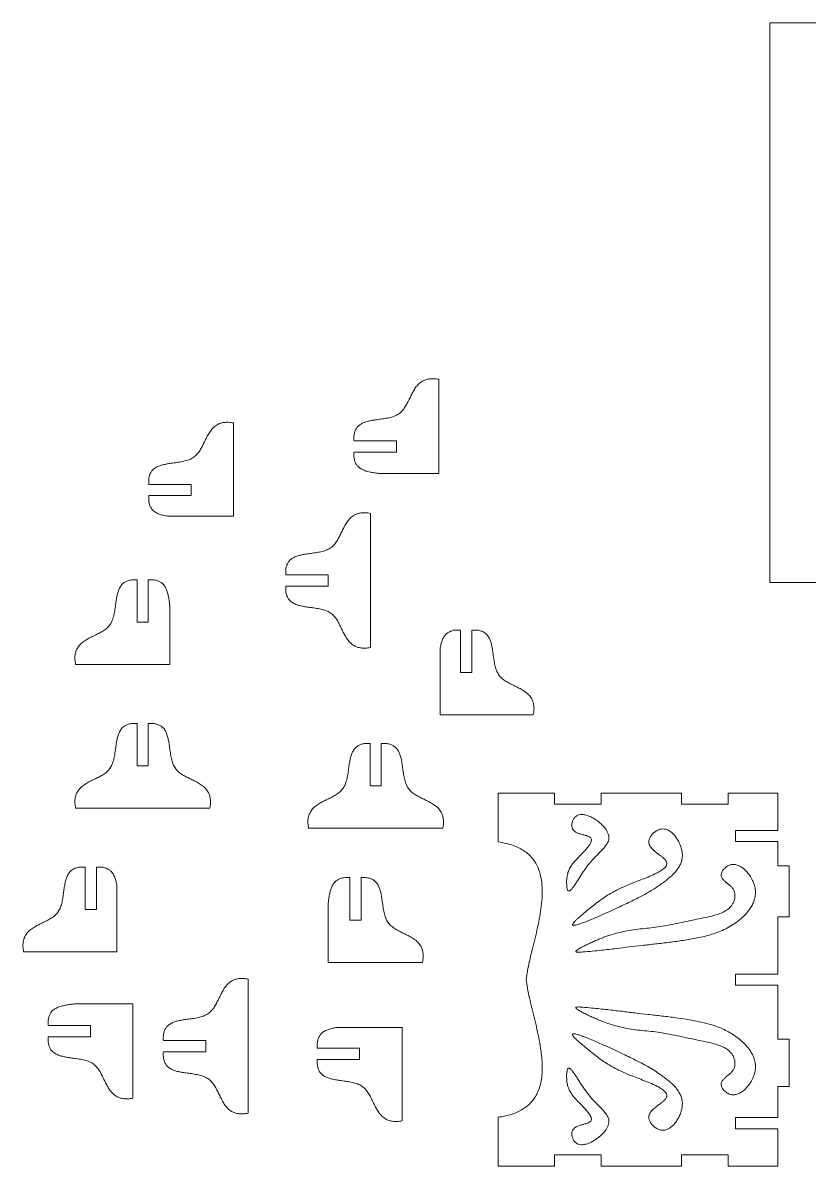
# Model space of a CAD drawing. Header units: millimetres. Extents: x -695 to 2327, y -684 to 1133.
# Drawn here: x -695 to 148, y -368 to 858 of the extents above; entities that cross this region are included whole.
import ezdxf

# ---------------------------------------------------------------- set-up
doc = ezdxf.new("R2010")
doc.units = ezdxf.units.MM

msp = doc.modelspace()

# ---------------------------------------------------------------- linework, layer by layer
at = {"color": 7, "linetype": 'Continuous', "lineweight": 15}
for p, q in [((705.6, 857.7), (105.6, 857.7)), ((105.6, 857.7), (105.6, 257.7)), ((-249.3, 475.5), (-249.3, 374.4)), ((-469.2, 428.8), (-469.2, 328.8)), ((-294.7, 409.5), (-340.1, 409.5)), ((-294.7, 397.5), (-294.7, 409.5)), ((-340.1, 397.5), (-294.7, 397.5)), ((-312, 374.4), (-249.3, 374.4)), ((-514.7, 362.8), (-560.1, 362.8)), ((-514.7, 350.8), (-514.7, 362.8)), ((-560.1, 350.8), (-514.7, 350.8)), ((-322.4, 331.8), (-322.4, 187.9)), ((-539.9, 328.8), (-469.2, 328.8)), ((-572.6, 215.1), (-572.6, 260.5)), ((-560.6, 260.5), (-560.6, 215.1)), ((-367.9, 265.8), (-413.3, 265.8)), ((-367.9, 253.8), (-367.9, 265.8)), ((105.6, 257.7), (705.6, 257.7)), ((-413.3, 253.8), (-367.9, 253.8)), ((-537.4, 169.7), (-537.4, 232.5)), ((-560.6, 215.1), (-572.6, 215.1)), ((-225.9, 206.7), (-225.9, 161.2)), ((-213.9, 161.2), (-213.9, 206.7)), ((-247.9, 186.5), (-247.9, 115.8)), ((-638.5, 169.7), (-537.4, 169.7)), ((-225.9, 161.2), (-213.9, 161.2)), ((-148, 115.8), (-247.9, 115.8)), ((-572.6, 61.1), (-572.6, 106.5)), ((-560.6, 106.5), (-560.6, 61.1)), ((-322.9, 85), (-322.9, 39.6)), ((-310.9, 39.6), (-310.9, 85)), ((-560.6, 61.1), (-572.6, 61.1)), ((-322.9, 39.6), (-310.9, 39.6)), ((-185.8, 31.9), (-185.8, -20.5)), ((-125.2, 31.9), (-185.8, 31.9)), ((-125.2, 19.9), (-125.2, 31.9)), ((-75.2, 31.9), (-75.2, 19.9)), ((11, 31.9), (-75.2, 31.9)), ((11, 19.9), (11, 31.9)), ((61, 31.9), (61, 19.9)), ((114.2, 31.9), (61, 31.9)), ((114.2, 31.9), (114.2, -8.1)), ((-638.5, 15.7), (-494.6, 15.7)), ((-75.2, 19.9), (-125.2, 19.9)), ((61, 19.9), (11, 19.9)), ((-244.9, -5.8), (-388.8, -5.8)), ((114.2, -8.1), (68.8, -8.1)), ((68.8, -8.1), (68.8, -20.1)), ((68.8, -20.1), (114.2, -20.1)), ((114.2, -20.1), (114.2, -46.2)), ((-628.2, -92.9), (-628.2, -47.5)), ((-616.2, -47.5), (-616.2, -92.9)), ((114.2, -46.2), (126.2, -46.2)), ((126.2, -46.2), (126.2, -100.9)), ((-344.6, -58.8), (-344.6, -104.2)), ((-332.6, -104.2), (-332.6, -58.8)), ((-594.2, -138.3), (-594.2, -67.7)), ((-616.2, -92.9), (-628.2, -92.9)), ((-367.8, -86.8), (-367.8, -149.6)), ((-344.6, -104.2), (-332.6, -104.2)), ((114.2, -100.9), (126.2, -100.9)), ((114.2, -100.9), (114.2, -162.1)), ((-694.2, -138.3), (-594.2, -138.3)), ((-266.7, -149.6), (-367.8, -149.6)), ((-453.6, -311.4), (-453.6, -167.6)), ((114.2, -162.1), (68.8, -162.1)), ((68.8, -162.1), (68.8, -174.1)), ((68.8, -174.1), (114.2, -174.1)), ((114.2, -174.1), (114.2, -232)), ((-577, -194.2), (-639.8, -194.2)), ((-577, -295.3), (-577, -194.2)), ((-667.9, -217.4), (-622.4, -217.4)), ((-622.4, -217.4), (-622.4, -229.4)), ((-288.6, -219.5), (-359.3, -219.5)), ((-288.6, -319.5), (-288.6, -219.5)), ((-622.4, -229.4), (-667.9, -229.4)), ((114.2, -232), (126.2, -232)), ((126.2, -232), (126.2, -282.8)), ((-544.4, -233.5), (-499, -233.5)), ((-499, -233.5), (-499, -245.5)), ((-379.5, -241.6), (-334.1, -241.6)), ((-334.1, -241.6), (-334.1, -253.6)), ((-499, -245.5), (-544.4, -245.5)), ((-334.1, -253.6), (-379.5, -253.6)), ((114.2, -282.8), (126.2, -282.8)), ((114.2, -282.8), (114.2, -316.1)), ((-185.8, -315.7), (-185.8, -368.1)), ((114.2, -316.1), (68.8, -316.1)), ((68.8, -316.1), (68.8, -328.1)), ((68.8, -328.1), (114.2, -328.1)), ((114.2, -328.1), (114.2, -368.1)), ((-125.2, -356.1), (-75.2, -356.1)), ((-125.2, -368.1), (-125.2, -356.1)), ((-75.2, -356.1), (-75.2, -368.1)), ((11, -356.1), (61, -356.1)), ((11, -368.1), (11, -356.1)), ((61, -356.1), (61, -368.1)), ((-125.2, -368.1), (-185.8, -368.1)), ((11, -368.1), (-75.2, -368.1)), ((114.2, -368.1), (61, -368.1))]:
    msp.add_line(p, q, dxfattribs=at)
for points, knots in [([(-340.1, 409.5), (-340.2, 411.2), (-340.3, 414.3), (-339.6, 418.5), (-338.2, 422), (-336, 425), (-333, 427.5), (-329.3, 429.3), (-325.1, 430.6), (-320.6, 431.5), (-315.5, 432.3), (-310, 433), (-304.1, 433.9), (-298.5, 435.3), (-293.5, 437.3), (-289.5, 440.4), (-286.4, 444.1), (-283.8, 448.4), (-281.4, 453), (-279.2, 457.7), (-276.8, 462.3), (-274.2, 466.7), (-271, 470.6), (-267.3, 473.4), (-263.4, 475.2), (-259.2, 476.1), (-254.4, 476.3), (-251.1, 475.8), (-249.3, 475.5)], [0, 0, 0, 0, 0.039931, 0.073672, 0.103091, 0.130139, 0.161859, 0.194697, 0.229522, 0.266339, 0.304637, 0.353423, 0.401702, 0.448096, 0.492029, 0.529825, 0.568302, 0.608413, 0.649981, 0.692231, 0.734214, 0.77516, 0.814877, 0.854249, 0.884959, 0.918307, 0.956058, 1, 1, 1, 1]), ([(-560.1, 362.8), (-560.1, 364.5), (-560.3, 367.6), (-559.5, 371.8), (-558.2, 375.3), (-556, 378.3), (-553, 380.8), (-549.3, 382.6), (-545.1, 383.9), (-540.6, 384.8), (-535.5, 385.6), (-530, 386.3), (-524.1, 387.2), (-518.5, 388.6), (-513.5, 390.6), (-509.5, 393.7), (-506.4, 397.4), (-503.7, 401.7), (-501.4, 406.3), (-499.2, 411), (-496.8, 415.6), (-494.1, 420), (-490.9, 423.9), (-487.3, 426.7), (-483.4, 428.5), (-479.2, 429.4), (-474.4, 429.6), (-471.1, 429.1), (-469.2, 428.8)], [0, 0, 0, 0, 0.039931, 0.073672, 0.103091, 0.130139, 0.161859, 0.194696, 0.229522, 0.266339, 0.304637, 0.353423, 0.401702, 0.448096, 0.492029, 0.529825, 0.568302, 0.608413, 0.649981, 0.692231, 0.734214, 0.77516, 0.814877, 0.854249, 0.884959, 0.918307, 0.956058, 1, 1, 1, 1]), ([(-312, 374.4), (-313.4, 374.5), (-316.2, 374.9), (-320.6, 375.6), (-325.1, 376.5), (-329.3, 377.8), (-333, 379.6), (-336, 382), (-338.2, 385), (-339.6, 388.6), (-340.3, 392.8), (-340.2, 395.9), (-340.1, 397.5)], [0, 0, 0, 0, 0.0945594, 0.2083898, 0.3178151, 0.4213237, 0.518923, 0.6132016, 0.6935929, 0.7810311, 0.8813172, 1, 1, 1, 1]), ([(-539.9, 328.8), (-541.5, 329.1), (-544.5, 329.6), (-548.9, 330.9), (-552.9, 332.8), (-556, 335.3), (-558.2, 338.3), (-559.5, 341.9), (-560.3, 346.1), (-560.1, 349.2), (-560.1, 350.8)], [0, 0, 0, 0, 0.141802, 0.275845, 0.401851, 0.523177, 0.622279, 0.730068, 0.853695, 1, 1, 1, 1]), ([(-413.3, 265.8), (-413.3, 267.5), (-413.5, 270.6), (-412.7, 274.8), (-411.3, 278.3), (-409.2, 281.4), (-406.2, 283.8), (-402.5, 285.6), (-398.3, 286.9), (-393.8, 287.8), (-388.7, 288.6), (-383.1, 289.3), (-377.2, 290.2), (-371.6, 291.6), (-366.7, 293.6), (-362.6, 296.7), (-359.5, 300.4), (-356.9, 304.7), (-354.6, 309.3), (-352.4, 314), (-350, 318.6), (-347.3, 323), (-344.1, 326.9), (-340.5, 329.7), (-336.6, 331.5), (-332.4, 332.4), (-327.6, 332.6), (-324.2, 332.1), (-322.4, 331.8)], [0, 0, 0, 0, 0.0399309, 0.0736722, 0.1030911, 0.1301388, 0.1618591, 0.1946965, 0.2295222, 0.2663386, 0.304637, 0.3534232, 0.4017017, 0.4480957, 0.4920287, 0.5298254, 0.568302, 0.6084133, 0.6499808, 0.6922312, 0.7342142, 0.7751599, 0.8148773, 0.8542486, 0.8849587, 0.9183065, 0.9560579, 1, 1, 1, 1]), ([(-572.6, 260.5), (-574.2, 260.6), (-577.3, 260.7), (-581.6, 260), (-585.1, 258.6), (-588.1, 256.4), (-590.5, 253.5), (-592.3, 249.7), (-593.6, 245.6), (-594.5, 241.1), (-595.3, 236), (-596, 230.4), (-596.9, 224.5), (-598.3, 218.9), (-600.4, 214), (-603.4, 209.9), (-607.1, 206.8), (-611.4, 204.2), (-616, 201.9), (-620.7, 199.6), (-625.4, 197.3), (-629.7, 194.6), (-633.6, 191.4), (-636.4, 187.8), (-638.2, 183.8), (-639.2, 179.7), (-639.3, 174.9), (-638.8, 171.5), (-638.5, 169.7)], [0, 0, 0, 0, 0.0399309, 0.0736723, 0.1030912, 0.1301388, 0.161859, 0.1946965, 0.2295222, 0.2663386, 0.3046371, 0.3534232, 0.4017017, 0.4480956, 0.4920287, 0.5298254, 0.568302, 0.6084133, 0.6499809, 0.6922312, 0.7342142, 0.7751599, 0.8148774, 0.8542486, 0.8849587, 0.9183065, 0.9560579, 1, 1, 1, 1]), ([(-537.4, 232.5), (-537.6, 233.8), (-538, 236.7), (-538.6, 241.1), (-539.5, 245.6), (-540.8, 249.7), (-542.6, 253.5), (-545.1, 256.4), (-548.1, 258.6), (-551.6, 260), (-555.8, 260.7), (-558.9, 260.6), (-560.6, 260.5)], [0, 0, 0, 0, 0.094559, 0.20839, 0.317815, 0.421324, 0.518923, 0.613202, 0.693593, 0.781032, 0.881318, 1, 1, 1, 1]), ([(-322.4, 187.9), (-324.2, 187.6), (-327.6, 187.1), (-332.4, 187.3), (-336.6, 188.2), (-340.5, 190), (-344.1, 192.8), (-347.3, 196.7), (-350, 201.1), (-352.4, 205.7), (-354.6, 210.4), (-356.9, 215), (-359.5, 219.3), (-362.6, 223), (-366.7, 226.1), (-371.6, 228.1), (-377.2, 229.5), (-383.1, 230.4), (-388.7, 231.1), (-393.8, 231.9), (-398.3, 232.8), (-402.5, 234.1), (-406.2, 235.9), (-409.2, 238.3), (-411.3, 241.3), (-412.7, 244.9), (-413.5, 249.1), (-413.3, 252.2), (-413.3, 253.8)], [0, 0, 0, 0, 0.043942, 0.081693, 0.115041, 0.145751, 0.185123, 0.22484, 0.265786, 0.307769, 0.350019, 0.391587, 0.431698, 0.470175, 0.507971, 0.551904, 0.598298, 0.646577, 0.695363, 0.733661, 0.770478, 0.805303, 0.838141, 0.869861, 0.896909, 0.926328, 0.960069, 1, 1, 1, 1]), ([(-247.9, 186.5), (-247.6, 188), (-247.1, 191.1), (-245.8, 195.5), (-243.9, 199.4), (-241.4, 202.5), (-238.4, 204.7), (-234.9, 206.1), (-230.6, 206.8), (-227.5, 206.7), (-225.9, 206.7)], [0, 0, 0, 0, 0.141802, 0.275844, 0.401851, 0.523177, 0.622278, 0.730068, 0.853695, 1, 1, 1, 1]), ([(-213.9, 206.7), (-212.2, 206.7), (-209.2, 206.8), (-204.9, 206.1), (-201.4, 204.7), (-198.4, 202.6), (-195.9, 199.6), (-194.1, 195.9), (-192.8, 191.7), (-191.9, 187.2), (-191.2, 182.1), (-190.5, 176.5), (-189.5, 170.6), (-188.2, 165), (-186.1, 160.1), (-183.1, 156), (-179.3, 152.9), (-175, 150.3), (-170.4, 148), (-165.7, 145.7), (-161.1, 143.4), (-156.7, 140.7), (-152.9, 137.5), (-150, 133.9), (-148.2, 130), (-147.3, 125.8), (-147.1, 121), (-147.7, 117.6), (-148, 115.8)], [0, 0, 0, 0, 0.0399309, 0.0736724, 0.1030913, 0.1301389, 0.1618592, 0.1946966, 0.2295223, 0.2663387, 0.3046371, 0.3534232, 0.4017018, 0.4480957, 0.4920288, 0.5298254, 0.5683021, 0.6084133, 0.6499809, 0.6922312, 0.7342143, 0.7751599, 0.8148774, 0.8542486, 0.8849587, 0.9183066, 0.9560579, 1, 1, 1, 1]), ([(-572.6, 106.5), (-574.2, 106.6), (-577.3, 106.7), (-581.6, 106), (-585.1, 104.6), (-588.1, 102.4), (-590.5, 99.5), (-592.3, 95.7), (-593.6, 91.6), (-594.5, 87.1), (-595.3, 82), (-596, 76.4), (-596.9, 70.5), (-598.3, 64.9), (-600.4, 60), (-603.4, 55.9), (-607.1, 52.8), (-611.4, 50.2), (-616, 47.9), (-620.7, 45.6), (-625.4, 43.3), (-629.7, 40.6), (-633.6, 37.4), (-636.4, 33.8), (-638.2, 29.8), (-639.2, 25.7), (-639.3, 20.9), (-638.8, 17.5), (-638.5, 15.7)], [0, 0, 0, 0, 0.0399309, 0.0736722, 0.1030911, 0.1301388, 0.1618591, 0.1946965, 0.2295222, 0.2663386, 0.304637, 0.3534232, 0.4017017, 0.4480957, 0.4920287, 0.5298254, 0.568302, 0.6084133, 0.6499808, 0.6922312, 0.7342142, 0.7751599, 0.8148773, 0.8542486, 0.8849587, 0.9183065, 0.9560579, 1, 1, 1, 1]), ([(-494.6, 15.7), (-494.3, 17.5), (-493.8, 20.9), (-494, 25.7), (-494.9, 29.8), (-496.7, 33.8), (-499.6, 37.4), (-503.4, 40.6), (-507.8, 43.3), (-512.4, 45.6), (-517.1, 47.9), (-521.7, 50.2), (-526, 52.8), (-529.8, 55.9), (-532.8, 60), (-534.9, 64.9), (-536.2, 70.5), (-537.1, 76.4), (-537.9, 82), (-538.6, 87.1), (-539.5, 91.6), (-540.8, 95.7), (-542.6, 99.5), (-545.1, 102.4), (-548.1, 104.6), (-551.6, 106), (-555.8, 106.7), (-558.9, 106.6), (-560.6, 106.5)], [0, 0, 0, 0, 0.043942, 0.081693, 0.115041, 0.145751, 0.185123, 0.22484, 0.265786, 0.307769, 0.350019, 0.391587, 0.431698, 0.470175, 0.507971, 0.551904, 0.598298, 0.646577, 0.695363, 0.733661, 0.770478, 0.805303, 0.838141, 0.869861, 0.896909, 0.926328, 0.960069, 1, 1, 1, 1]), ([(-388.8, -5.8), (-389.1, -4), (-389.6, -0.7), (-389.5, 4.1), (-388.5, 8.3), (-386.7, 12.2), (-383.9, 15.9), (-380, 19.1), (-375.7, 21.7), (-371, 24.1), (-366.3, 26.3), (-361.7, 28.7), (-357.4, 31.3), (-353.7, 34.4), (-350.7, 38.4), (-348.6, 43.4), (-347.2, 49), (-346.3, 54.9), (-345.6, 60.4), (-344.8, 65.5), (-343.9, 70), (-342.6, 74.2), (-340.8, 77.9), (-338.4, 80.9), (-335.4, 83.1), (-331.9, 84.5), (-327.6, 85.2), (-324.5, 85.1), (-322.9, 85)], [0, 0, 0, 0, 0.043942, 0.081693, 0.115041, 0.145751, 0.185123, 0.22484, 0.265786, 0.307769, 0.350019, 0.391587, 0.431698, 0.470175, 0.507971, 0.551904, 0.598298, 0.646577, 0.695363, 0.733661, 0.770478, 0.805303, 0.838141, 0.869861, 0.896909, 0.926328, 0.960069, 1, 1, 1, 1]), ([(-310.9, 85), (-309.2, 85.1), (-306.1, 85.2), (-301.9, 84.5), (-298.4, 83.1), (-295.4, 80.9), (-292.9, 77.9), (-291.1, 74.2), (-289.8, 70), (-288.9, 65.5), (-288.2, 60.4), (-287.5, 54.9), (-286.5, 49), (-285.2, 43.4), (-283.1, 38.4), (-280.1, 34.4), (-276.3, 31.3), (-272, 28.7), (-267.4, 26.3), (-262.7, 24.1), (-258.1, 21.7), (-253.7, 19.1), (-249.9, 15.9), (-247, 12.2), (-245.2, 8.3), (-244.3, 4.1), (-244.1, -0.7), (-244.7, -4), (-244.9, -5.8)], [0, 0, 0, 0, 0.039931, 0.073672, 0.103091, 0.130139, 0.161859, 0.194697, 0.229522, 0.266339, 0.304637, 0.353423, 0.401702, 0.448096, 0.492029, 0.529825, 0.568302, 0.608413, 0.649981, 0.692231, 0.734214, 0.77516, 0.814877, 0.854249, 0.884959, 0.918307, 0.956058, 1, 1, 1, 1]), ([(-111.2, -72.1), (-111.3, -71.6), (-111.8, -70.5), (-112.1, -67.9), (-112.3, -64.7), (-112.2, -60.9), (-111.7, -56.7), (-110.6, -52.3), (-108.6, -47.9), (-105.7, -43.7), (-102.1, -39.5), (-97.6, -35), (-93.4, -30.6), (-89.9, -26.6), (-87.6, -23.6), (-86.2, -20.9), (-85.6, -18.7), (-85.9, -16.8), (-87.1, -15.5), (-89, -14.5), (-91.5, -13.6), (-94.8, -12.8), (-98.4, -11.7), (-101.5, -10.5), (-103.8, -9.1), (-105.4, -7.5), (-106.4, -5.5), (-106.7, -3.2), (-106.6, -0.9), (-105.9, 1.9), (-104.6, 4.7), (-102.3, 7.2), (-99.4, 8.6), (-96, 9.1), (-92.3, 8.6), (-88.2, 7.3), (-84.2, 5.3), (-80.1, 2.8), (-76.3, -0.3), (-72.9, -3.6), (-70.2, -7), (-68.3, -10.1), (-67.2, -13), (-66.8, -15.8), (-67.1, -18.4), (-68, -20.9), (-69.7, -23.9), (-72.4, -27.2), (-76, -31), (-80.2, -35.2), (-84.8, -40), (-89.7, -45.6), (-94.4, -52.3), (-98.1, -58.1), (-101.1, -62.9), (-103.3, -66.3), (-105.3, -69.2), (-106.9, -71.1), (-108, -72.3), (-108.8, -72.8), (-109.5, -73.1), (-110, -73.1), (-110.5, -73), (-110.9, -72.6), (-111.1, -72.3), (-111.2, -72.1)], [0, 0, 0, 0, 0.007038, 0.016257, 0.033817, 0.050941, 0.067591, 0.09023, 0.111192, 0.132212, 0.157536, 0.186161, 0.218002, 0.238597, 0.25708, 0.269313, 0.279241, 0.286446, 0.293916, 0.303062, 0.314001, 0.33054, 0.347903, 0.364617, 0.374925, 0.384598, 0.394193, 0.404278, 0.414889, 0.425777, 0.441766, 0.45636, 0.470068, 0.484238, 0.501528, 0.520512, 0.540888, 0.562096, 0.584462, 0.606153, 0.626341, 0.641816, 0.655394, 0.667491, 0.679019, 0.690785, 0.703348, 0.724291, 0.747994, 0.774325, 0.803028, 0.837747, 0.874692, 0.911389, 0.931596, 0.949925, 0.96572, 0.978376, 0.983429, 0.987557, 0.990844, 0.992929, 0.99495, 0.997219, 1, 1, 1, 1]), ([(-105.6, -108.2), (-105.3, -107.7), (-104.5, -106.5), (-102.7, -104.8), (-100.4, -102.5), (-97.4, -99.9), (-93.2, -96.3), (-88, -92.1), (-82, -87.3), (-76.1, -82.8), (-70, -78.6), (-64.2, -75.1), (-58.6, -72.1), (-53.1, -69.4), (-47, -66.7), (-40.1, -64), (-32.7, -61.2), (-25.1, -58.2), (-18.5, -55.3), (-13.2, -52.6), (-9.5, -50.2), (-6.9, -48), (-5.5, -46.1), (-4.9, -44.5), (-4.8, -43.2), (-5.1, -41.9), (-5.9, -40.5), (-7.3, -38.9), (-9.2, -37.2), (-11.7, -35.3), (-14.7, -33), (-18, -30.5), (-20.7, -28), (-22.6, -25.6), (-23.9, -23.2), (-24.4, -20.7), (-23.9, -17.7), (-22.4, -14.6), (-19.9, -11.5), (-16.8, -8.9), (-13.3, -7.1), (-9.7, -6.4), (-5.8, -6.8), (-1.9, -8.6), (1.8, -11.6), (5, -15.3), (7.8, -19.8), (9.9, -24.6), (11.3, -29.5), (11.9, -34.4), (11.5, -39.2), (10.2, -43.5), (7.9, -48.1), (4.5, -52.6), (0, -57.1), (-4.8, -61.1), (-9.6, -64.7), (-14.3, -68), (-19.2, -71.2), (-24.4, -74.4), (-30, -77.6), (-36.1, -80.7), (-42.6, -83.9), (-49.7, -87.3), (-57.6, -91), (-66.2, -95), (-74.1, -98.6), (-80.9, -101.6), (-86.4, -104), (-91.4, -106), (-96, -107.7), (-99.5, -108.9), (-102.1, -109.6), (-103.9, -109.9), (-105, -110), (-105.5, -109.8), (-105.8, -109.6), (-105.9, -109.4), (-106, -109.2), (-105.9, -108.7), (-105.7, -108.4), (-105.6, -108.2)], [0, 0, 0, 0, 0.005017, 0.012056, 0.020715, 0.032396, 0.044966, 0.067272, 0.087444, 0.10919, 0.129513, 0.149543, 0.165395, 0.18227, 0.200684, 0.221144, 0.243676, 0.266873, 0.289082, 0.304002, 0.316952, 0.325499, 0.332617, 0.336186, 0.339612, 0.343151, 0.347085, 0.35324, 0.360429, 0.368437, 0.379883, 0.391528, 0.402688, 0.410452, 0.417657, 0.424576, 0.431756, 0.442137, 0.453271, 0.464602, 0.475512, 0.485638, 0.495434, 0.507588, 0.520624, 0.534534, 0.549038, 0.563729, 0.578166, 0.591949, 0.604879, 0.617306, 0.629625, 0.647049, 0.664723, 0.682296, 0.699178, 0.715036, 0.730204, 0.74775, 0.765572, 0.784335, 0.804692, 0.826205, 0.85032, 0.877215, 0.905367, 0.922805, 0.93945, 0.954809, 0.968392, 0.979719, 0.986145, 0.991066, 0.994414, 0.995213, 0.995896, 0.996523, 0.997262, 0.998146, 1, 1, 1, 1]), ([(-155.8, -168.1), (-155.3, -165), (-154.3, -158.4), (-152.1, -148.3), (-149.5, -137.6), (-146.7, -126.4), (-144, -115), (-141.6, -103.5), (-139.7, -92.2), (-138.5, -81), (-138.3, -71.4), (-138.9, -63.3), (-140, -56.8), (-141.8, -50.6), (-144.4, -44.7), (-147.8, -39.4), (-152, -34.6), (-157, -30.5), (-162.8, -27), (-169.6, -24.1), (-177.3, -21.9), (-182.9, -21), (-185.8, -20.5)], [0, 0, 0, 0, 0.053837, 0.112995, 0.176275, 0.242381, 0.309993, 0.376617, 0.442314, 0.506095, 0.567212, 0.606292, 0.644052, 0.680677, 0.716545, 0.752246, 0.788591, 0.824337, 0.862442, 0.903834, 0.949409, 1, 1, 1, 1]), ([(-628.2, -47.5), (-629.9, -47.4), (-633, -47.3), (-637.2, -48), (-640.8, -49.4), (-643.8, -51.6), (-646.2, -54.5), (-648, -58.3), (-649.3, -62.4), (-650.2, -66.9), (-651, -72), (-651.7, -77.6), (-652.6, -83.5), (-654, -89.1), (-656, -94), (-659.1, -98.1), (-662.8, -101.2), (-667.1, -103.8), (-671.7, -106.1), (-676.4, -108.4), (-681, -110.7), (-685.4, -113.4), (-689.3, -116.6), (-692.1, -120.2), (-693.9, -124.2), (-694.8, -128.3), (-695, -133.1), (-694.5, -136.5), (-694.2, -138.3)], [0, 0, 0, 0, 0.0399311, 0.0736725, 0.1030912, 0.130139, 0.1618593, 0.1946967, 0.2295223, 0.2663387, 0.3046372, 0.3534233, 0.4017018, 0.4480958, 0.4920288, 0.5298255, 0.568302, 0.6084133, 0.649981, 0.6922313, 0.7342142, 0.7751599, 0.8148773, 0.8542486, 0.8849586, 0.9183065, 0.9560578, 1, 1, 1, 1]), ([(-594.2, -67.7), (-594.5, -66.1), (-595, -63), (-596.3, -58.6), (-598.2, -54.7), (-600.7, -51.6), (-603.7, -49.4), (-607.3, -48), (-611.5, -47.3), (-614.6, -47.4), (-616.2, -47.5)], [0, 0, 0, 0, 0.141802, 0.275845, 0.401851, 0.523177, 0.622278, 0.730068, 0.853695, 1, 1, 1, 1]), ([(-95, -138.5), (-95.9, -138.5), (-97.5, -138.7), (-99.8, -138.7), (-101.2, -138.7), (-102, -138.5), (-102.2, -138.4), (-102.3, -138.3), (-102.4, -138.1), (-102.4, -138), (-102.4, -137.8), (-102.2, -137.5), (-101.6, -136.8), (-100.4, -135.9), (-98, -134.4), (-94.3, -132.4), (-89.5, -130.1), (-84.7, -127.8), (-80.1, -125.8), (-75.7, -124), (-71.4, -122.4), (-66.4, -120.6), (-60.6, -118.8), (-54.1, -117.1), (-46.6, -115.5), (-38.3, -114.3), (-28.8, -113.3), (-19.3, -112.3), (-9.5, -110.9), (0.9, -109), (10.8, -106.9), (20.4, -104.9), (29.4, -102.9), (38.6, -101.1), (46.7, -99.2), (53.4, -96.9), (58.5, -94.3), (62.3, -91.4), (64.8, -88.4), (66.5, -85.5), (67.7, -82.3), (68.2, -78.9), (68.1, -75.4), (67.1, -72.2), (65.1, -69.4), (62.6, -67), (59.9, -64.8), (57.2, -62.7), (55.2, -60.7), (53.9, -58.8), (53.2, -57.1), (53.1, -55), (54, -52.6), (55.6, -50.2), (58, -47.7), (61.1, -45.6), (64.8, -44.5), (68.7, -44.7), (72.4, -45.9), (75.9, -47.9), (79.2, -50.6), (82.5, -54.3), (85.6, -58.9), (88.2, -64.3), (89.8, -69.9), (90.2, -75.3), (89.6, -80.5), (88, -85.5), (85.6, -90.2), (82.6, -94.5), (78.4, -99.5), (72.7, -104.6), (65.7, -109.5), (58.4, -113.7), (50.9, -117), (43.3, -119.6), (35.6, -121.8), (25.5, -124), (12.9, -126.1), (-2, -128.2), (-16.8, -129.9), (-31.2, -131.4), (-45.1, -133), (-56.8, -134.5), (-66.8, -135.7), (-75.4, -136.7), (-84.9, -137.6), (-91.5, -138.2), (-95, -138.5)], [0, 0, 0, 0, 0.005393, 0.010192, 0.013677, 0.014276, 0.014758, 0.015146, 0.015482, 0.015782, 0.01612, 0.016519, 0.018148, 0.021359, 0.025597, 0.035735, 0.046987, 0.057863, 0.068124, 0.077814, 0.086978, 0.09566, 0.110468, 0.124062, 0.136697, 0.156697, 0.1757, 0.194718, 0.214717, 0.236136, 0.258943, 0.276922, 0.295615, 0.314936, 0.334134, 0.346358, 0.357916, 0.368885, 0.375364, 0.381959, 0.388865, 0.395975, 0.403059, 0.409644, 0.416399, 0.423506, 0.430765, 0.437795, 0.444218, 0.448074, 0.451675, 0.455305, 0.460678, 0.466699, 0.473077, 0.481448, 0.489152, 0.496638, 0.504383, 0.512606, 0.521321, 0.530419, 0.542832, 0.555114, 0.566776, 0.577691, 0.588217, 0.598668, 0.609237, 0.620005, 0.630963, 0.648815, 0.666392, 0.683316, 0.699808, 0.716101, 0.732373, 0.748745, 0.779218, 0.810009, 0.84053, 0.870168, 0.898313, 0.925502, 0.942041, 0.959615, 0.978756, 1, 1, 1, 1]), ([(-367.8, -86.8), (-367.6, -85.5), (-367.3, -82.6), (-366.6, -78.2), (-365.7, -73.7), (-364.4, -69.6), (-362.6, -65.8), (-360.1, -62.9), (-357.1, -60.7), (-353.6, -59.3), (-349.4, -58.6), (-346.3, -58.7), (-344.6, -58.8)], [0, 0, 0, 0, 0.09456, 0.20839, 0.317815, 0.421324, 0.518923, 0.613202, 0.693593, 0.781032, 0.881318, 1, 1, 1, 1]), ([(-332.6, -58.8), (-331, -58.7), (-327.9, -58.6), (-323.7, -59.3), (-320.1, -60.7), (-317.1, -62.9), (-314.7, -65.8), (-312.9, -69.6), (-311.6, -73.7), (-310.7, -78.2), (-309.9, -83.3), (-309.2, -88.9), (-308.3, -94.8), (-306.9, -100.4), (-304.9, -105.3), (-301.8, -109.4), (-298.1, -112.5), (-293.8, -115.1), (-289.2, -117.4), (-284.5, -119.7), (-279.8, -122), (-275.5, -124.7), (-271.6, -127.9), (-268.8, -131.5), (-267, -135.5), (-266.1, -139.6), (-265.9, -144.4), (-266.4, -147.8), (-266.7, -149.6)], [0, 0, 0, 0, 0.039931, 0.073672, 0.103091, 0.130139, 0.161859, 0.194697, 0.229522, 0.266339, 0.304637, 0.353423, 0.401702, 0.448096, 0.492029, 0.529825, 0.568302, 0.608413, 0.649981, 0.692231, 0.734214, 0.77516, 0.814877, 0.854249, 0.884959, 0.918307, 0.956058, 1, 1, 1, 1]), ([(-453.6, -167.6), (-455.4, -167.3), (-458.7, -166.8), (-463.5, -166.9), (-467.7, -167.9), (-471.6, -169.7), (-475.3, -172.5), (-478.5, -176.4), (-481.1, -180.7), (-483.5, -185.4), (-485.7, -190.1), (-488.1, -194.7), (-490.7, -199), (-493.8, -202.7), (-497.8, -205.7), (-502.8, -207.8), (-508.4, -209.2), (-514.3, -210.1), (-519.8, -210.8), (-524.9, -211.5), (-529.4, -212.5), (-533.6, -213.7), (-537.3, -215.6), (-540.3, -218), (-542.5, -221), (-543.9, -224.5), (-544.6, -228.8), (-544.5, -231.9), (-544.4, -233.5)], [0, 0, 0, 0, 0.043942, 0.081693, 0.115041, 0.145751, 0.185123, 0.22484, 0.265786, 0.307769, 0.350019, 0.391587, 0.431698, 0.470175, 0.507971, 0.551904, 0.598298, 0.646577, 0.695363, 0.733661, 0.770478, 0.805304, 0.838141, 0.869861, 0.896909, 0.926328, 0.960069, 1, 1, 1, 1]), ([(-185.8, -315.7), (-183.2, -315.3), (-178, -314.5), (-170.9, -312.5), (-164.6, -310), (-159, -307), (-154.3, -303.6), (-150.2, -299.8), (-146.9, -295.6), (-144.2, -291), (-141.7, -285.4), (-139.8, -278.6), (-138.6, -270.6), (-138.3, -262.3), (-138.7, -253.6), (-139.7, -243.8), (-141.5, -233.1), (-144, -221.4), (-146.7, -209.9), (-149.5, -198.7), (-152.1, -187.9), (-154.3, -177.8), (-155.3, -171.2), (-155.8, -168.1)], [0, 0, 0, 0, 0.046116, 0.088044, 0.126398, 0.161839, 0.195054, 0.22618, 0.256449, 0.286419, 0.316548, 0.360519, 0.406164, 0.45374, 0.503214, 0.554339, 0.621309, 0.689279, 0.757043, 0.823307, 0.886742, 0.946041, 1, 1, 1, 1]), ([(-639.8, -194.2), (-641.1, -194.4), (-644, -194.7), (-648.4, -195.4), (-652.9, -196.3), (-657, -197.6), (-660.8, -199.4), (-663.8, -201.8), (-665.9, -204.8), (-667.3, -208.4), (-668, -212.6), (-667.9, -215.7), (-667.9, -217.4)], [0, 0, 0, 0, 0.094559, 0.20839, 0.317815, 0.421324, 0.518923, 0.613202, 0.693593, 0.781032, 0.881318, 1, 1, 1, 1]), ([(-95, -197.7), (-91.8, -198), (-85.6, -198.5), (-76.8, -199.4), (-68.6, -200.3), (-61, -201.2), (-53.6, -202.1), (-46.3, -203), (-36.8, -204.2), (-24.7, -205.5), (-10, -207.1), (3.6, -208.8), (16.1, -210.6), (27.1, -212.6), (38, -215), (47.2, -217.8), (55, -220.9), (61.3, -224.1), (67.6, -227.9), (73.6, -232.4), (78.6, -237), (82.6, -241.7), (85.6, -246), (88, -250.7), (89.6, -255.7), (90.2, -260.9), (89.8, -266.3), (88.2, -271.9), (85.6, -277.3), (82.5, -281.9), (79.2, -285.5), (75.9, -288.3), (72.4, -290.3), (68.7, -291.5), (64.8, -291.7), (61.1, -290.6), (58, -288.5), (55.6, -286), (54, -283.6), (53.1, -281.2), (53.2, -279.1), (53.9, -277.4), (55.2, -275.5), (57.2, -273.5), (59.9, -271.4), (62.6, -269.2), (65.1, -266.8), (67.1, -264), (68.1, -260.7), (68.2, -257.3), (67.7, -253.9), (66.5, -250.7), (64.8, -247.8), (62.3, -244.8), (58.5, -241.9), (53.4, -239.3), (46.7, -237), (38.6, -235.1), (29.4, -233.3), (20.4, -231.3), (10.8, -229.3), (0.9, -227.2), (-9.5, -225.3), (-19.3, -223.8), (-28.8, -222.9), (-38.3, -221.9), (-46.5, -220.7), (-53.8, -219.2), (-59.9, -217.6), (-66.6, -215.6), (-72.4, -213.5), (-77.5, -211.5), (-81.6, -209.7), (-85.9, -207.8), (-90.3, -205.7), (-94.7, -203.6), (-98.1, -201.7), (-100.4, -200.3), (-101.6, -199.4), (-102.2, -198.7), (-102.4, -198.4), (-102.4, -198.2), (-102.4, -198), (-102.3, -197.9), (-102.2, -197.8), (-102, -197.7), (-101.2, -197.5), (-99.8, -197.4), (-97.5, -197.5), (-95.9, -197.7), (-95, -197.7)], [0, 0, 0, 0, 0.019743, 0.03765, 0.054146, 0.069654, 0.084593, 0.099384, 0.114444, 0.143346, 0.173469, 0.204189, 0.227257, 0.25008, 0.272571, 0.294938, 0.309102, 0.323504, 0.338312, 0.353607, 0.36904, 0.379998, 0.390766, 0.401335, 0.411786, 0.422312, 0.433227, 0.444889, 0.457171, 0.469583, 0.478682, 0.487397, 0.49562, 0.503365, 0.51085, 0.518555, 0.526926, 0.533304, 0.539325, 0.544697, 0.548327, 0.551928, 0.555784, 0.562207, 0.569237, 0.576496, 0.583603, 0.590358, 0.596943, 0.604027, 0.611137, 0.618043, 0.624638, 0.631117, 0.642086, 0.653644, 0.665867, 0.685066, 0.704387, 0.72308, 0.741058, 0.763866, 0.785284, 0.805283, 0.824301, 0.843304, 0.863303, 0.875345, 0.888251, 0.90224, 0.917541, 0.926157, 0.935231, 0.944797, 0.954887, 0.965178, 0.974403, 0.978641, 0.981852, 0.983481, 0.98388, 0.984218, 0.984519, 0.984854, 0.985242, 0.985725, 0.986323, 0.989808, 0.994607, 1, 1, 1, 1]), ([(-359.3, -219.5), (-360.8, -219.8), (-363.9, -220.4), (-368.3, -221.7), (-372.2, -223.5), (-375.3, -226), (-377.5, -229.1), (-378.9, -232.6), (-379.7, -236.8), (-379.5, -239.9), (-379.5, -241.6)], [0, 0, 0, 0, 0.141802, 0.275844, 0.401851, 0.523176, 0.622278, 0.730067, 0.853694, 1, 1, 1, 1]), ([(-667.9, -229.4), (-667.9, -231), (-668, -234.1), (-667.3, -238.3), (-665.9, -241.9), (-663.8, -244.9), (-660.8, -247.3), (-657, -249.1), (-652.9, -250.4), (-648.4, -251.3), (-643.3, -252.1), (-637.7, -252.8), (-631.8, -253.7), (-626.2, -255.1), (-621.3, -257.1), (-617.2, -260.2), (-614.1, -263.9), (-611.5, -268.2), (-609.2, -272.8), (-606.9, -277.5), (-604.6, -282.1), (-601.9, -286.5), (-598.7, -290.4), (-595.1, -293.2), (-591.2, -295), (-587, -295.9), (-582.2, -296.1), (-578.8, -295.6), (-577, -295.3)], [0, 0, 0, 0, 0.039931, 0.073672, 0.103091, 0.130139, 0.161859, 0.194697, 0.229522, 0.266339, 0.304637, 0.353423, 0.401702, 0.448096, 0.492029, 0.529825, 0.568302, 0.608413, 0.649981, 0.692231, 0.734214, 0.77516, 0.814877, 0.854249, 0.884959, 0.918307, 0.956058, 1, 1, 1, 1]), ([(-105.6, -228), (-105.7, -227.8), (-105.8, -227.6), (-105.9, -227.2), (-105.9, -227), (-105.9, -226.8), (-105.8, -226.6), (-105.5, -226.4), (-105, -226.2), (-103.9, -226.3), (-102.1, -226.6), (-99.4, -227.3), (-95.7, -228.6), (-90.8, -230.4), (-85.4, -232.6), (-79.6, -235.2), (-73.5, -237.9), (-66.3, -241.1), (-58.4, -244.8), (-50.1, -248.7), (-42.1, -252.5), (-34.4, -256.3), (-26.9, -260.3), (-19.9, -264.5), (-13.8, -268.5), (-8.6, -272.3), (-4, -275.8), (0.6, -279.6), (4.7, -283.8), (8, -288.2), (10.2, -292.7), (11.5, -297), (11.9, -301.7), (11.3, -306.7), (9.9, -311.6), (7.8, -316.4), (5, -320.8), (1.8, -324.6), (-1.9, -327.6), (-5.8, -329.3), (-9.7, -329.8), (-13.3, -329.1), (-16.8, -327.3), (-19.9, -324.7), (-22.4, -321.6), (-23.9, -318.5), (-24.4, -315.5), (-23.9, -313), (-22.6, -310.6), (-20.7, -308.2), (-18, -305.7), (-14.7, -303.2), (-11.7, -300.9), (-9.2, -299), (-7.3, -297.3), (-5.9, -295.7), (-5.1, -294.3), (-4.8, -293), (-4.9, -291.7), (-5.4, -290.2), (-6.6, -288.6), (-8.4, -286.8), (-10.9, -285), (-14, -283.1), (-18.8, -280.7), (-25.1, -278), (-32.7, -275), (-40.1, -272.2), (-46.9, -269.5), (-53.6, -266.6), (-60.1, -263.4), (-66.6, -259.7), (-72.8, -255.8), (-79, -251.3), (-85.5, -246.2), (-91.7, -241.1), (-97.1, -236.5), (-100.8, -233.3), (-103.3, -230.9), (-104.7, -229.4), (-105.4, -228.4), (-105.6, -228)], [0, 0, 0, 0, 0.001255, 0.00226, 0.00291, 0.003482, 0.004109, 0.004792, 0.005592, 0.008939, 0.01386, 0.020286, 0.032376, 0.046972, 0.063498, 0.081372, 0.100002, 0.118796, 0.14723, 0.172711, 0.195309, 0.220913, 0.244222, 0.266594, 0.289402, 0.304582, 0.320681, 0.337297, 0.353952, 0.370373, 0.382692, 0.395119, 0.408049, 0.421832, 0.436268, 0.450959, 0.465462, 0.479372, 0.492408, 0.504562, 0.514358, 0.524483, 0.535393, 0.546723, 0.557857, 0.568238, 0.575418, 0.582336, 0.589541, 0.597305, 0.608466, 0.62011, 0.631555, 0.639564, 0.646752, 0.652907, 0.656841, 0.66038, 0.663806, 0.667375, 0.673333, 0.680302, 0.688331, 0.699053, 0.710925, 0.733083, 0.756229, 0.77872, 0.799152, 0.817543, 0.83938, 0.85973, 0.879753, 0.900592, 0.923366, 0.949091, 0.966836, 0.982926, 0.990002, 0.995778, 1, 1, 1, 1]), ([(-544.4, -245.5), (-544.5, -247.2), (-544.6, -250.2), (-543.9, -254.5), (-542.5, -258), (-540.3, -261), (-537.3, -263.5), (-533.6, -265.3), (-529.4, -266.6), (-524.9, -267.5), (-519.8, -268.2), (-514.3, -268.9), (-508.4, -269.9), (-502.8, -271.2), (-497.8, -273.3), (-493.8, -276.3), (-490.7, -280.1), (-488.1, -284.3), (-485.7, -288.9), (-483.5, -293.7), (-481.1, -298.3), (-478.5, -302.7), (-475.3, -306.5), (-471.6, -309.4), (-467.7, -311.2), (-463.5, -312.1), (-458.7, -312.3), (-455.4, -311.7), (-453.6, -311.4)], [0, 0, 0, 0, 0.0399311, 0.0736725, 0.1030913, 0.130139, 0.1618593, 0.1946967, 0.2295223, 0.2663387, 0.3046372, 0.3534233, 0.4017018, 0.4480958, 0.4920288, 0.5298255, 0.5683021, 0.6084133, 0.649981, 0.6922313, 0.7342142, 0.7751599, 0.8148773, 0.8542486, 0.8849587, 0.9183066, 0.9560579, 1, 1, 1, 1]), ([(-379.5, -253.6), (-379.5, -255.2), (-379.7, -258.3), (-378.9, -262.6), (-377.5, -266.1), (-375.4, -269.1), (-372.4, -271.5), (-368.7, -273.3), (-364.5, -274.6), (-360, -275.5), (-354.9, -276.3), (-349.3, -277), (-343.4, -277.9), (-337.8, -279.3), (-332.9, -281.4), (-328.9, -284.4), (-325.7, -288.1), (-323.1, -292.4), (-320.8, -297), (-318.6, -301.7), (-316.2, -306.4), (-313.5, -310.7), (-310.3, -314.6), (-306.7, -317.4), (-302.8, -319.2), (-298.6, -320.2), (-293.8, -320.3), (-290.4, -319.8), (-288.6, -319.5)], [0, 0, 0, 0, 0.039931, 0.073672, 0.103091, 0.130139, 0.161859, 0.194697, 0.229522, 0.266339, 0.304637, 0.353423, 0.401702, 0.448096, 0.492029, 0.529825, 0.568302, 0.608413, 0.649981, 0.692231, 0.734214, 0.77516, 0.814877, 0.854249, 0.884959, 0.918307, 0.956058, 1, 1, 1, 1]), ([(-111.2, -264.1), (-111.1, -263.9), (-110.9, -263.6), (-110.5, -263.2), (-110, -263.1), (-109.5, -263.1), (-108.8, -263.4), (-108, -263.9), (-106.9, -265.1), (-105.3, -267.1), (-103.3, -270), (-101, -273.5), (-98.6, -277.4), (-95.1, -282.8), (-90.6, -289.4), (-85.2, -295.9), (-80.2, -301), (-76, -305.2), (-72.4, -309), (-69.7, -312.3), (-68, -315.3), (-67.1, -317.8), (-66.8, -320.4), (-67.2, -323.2), (-68.3, -326.1), (-70.4, -329.6), (-73.8, -333.6), (-78.4, -337.7), (-83.2, -341), (-87.8, -343.4), (-92.1, -344.8), (-96, -345.3), (-99.4, -344.8), (-102.3, -343.4), (-104.6, -340.9), (-105.9, -338.1), (-106.6, -335.3), (-106.7, -333), (-106.4, -330.7), (-105.4, -328.7), (-103.8, -327.1), (-101.5, -325.7), (-98.4, -324.4), (-94.8, -323.4), (-91.5, -322.5), (-89, -321.6), (-87.1, -320.7), (-85.9, -319.3), (-85.6, -317.5), (-86.1, -315.6), (-87.5, -312.9), (-89.8, -309.8), (-92.8, -306.3), (-96.7, -302.1), (-101.3, -297.5), (-105.5, -292.8), (-108.6, -288.3), (-110.6, -283.9), (-111.8, -279.2), (-112.3, -274.3), (-112.3, -270.4), (-112, -267.4), (-111.7, -265.6), (-111.3, -264.6), (-111.2, -264.1)], [0, 0, 0, 0, 0.002781, 0.00505, 0.007071, 0.009156, 0.012443, 0.016572, 0.021625, 0.034542, 0.050703, 0.069467, 0.09014, 0.112013, 0.155779, 0.196973, 0.225677, 0.25201, 0.275713, 0.296657, 0.309221, 0.320987, 0.332515, 0.344613, 0.358192, 0.373667, 0.399646, 0.4277, 0.456102, 0.477583, 0.497587, 0.515741, 0.529911, 0.54362, 0.558214, 0.574204, 0.585092, 0.595704, 0.605789, 0.615384, 0.625058, 0.635366, 0.652081, 0.669445, 0.685984, 0.696924, 0.70607, 0.71354, 0.720746, 0.729663, 0.740476, 0.760885, 0.781444, 0.802653, 0.837629, 0.867784, 0.888805, 0.909768, 0.932408, 0.953752, 0.975085, 0.985036, 0.993486, 1, 1, 1, 1])]:
    msp.add_open_spline(points, degree=3, knots=knots, dxfattribs=at)

doc.saveas('drawing.dxf')
